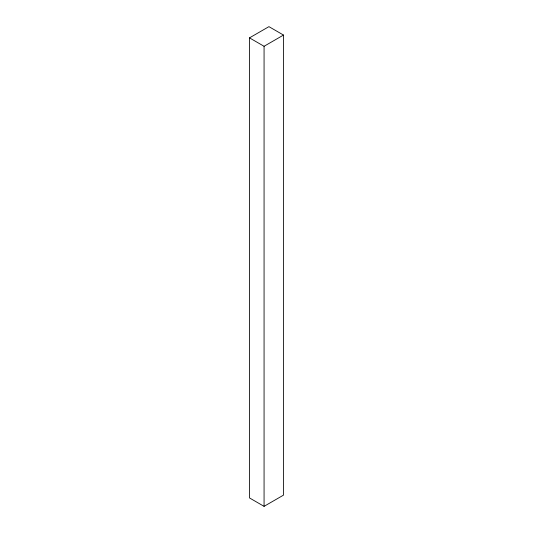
<?xml version="1.0" encoding="UTF-8"?>
<svg xmlns="http://www.w3.org/2000/svg" width="533" height="533" viewBox="0 0 533 533"><rect width="100%" height="100%" fill="white"/><g stroke="black" fill="none" stroke-linecap="round" stroke-linejoin="round"><path stroke-width="0.8" d="M249.497 37.87L268.932 26.65L283.503 35.065L283.503 495.13L264.068 506.35L249.497 497.935L249.497 37.87L264.068 46.284L283.503 35.065M264.068 46.284L264.068 506.35"/></g></svg>
